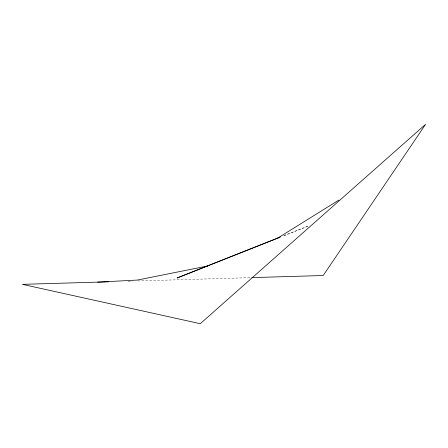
<?xml version="1.0" encoding="UTF-8"?>
<svg xmlns="http://www.w3.org/2000/svg" width="448" height="448" viewBox="0 0 448 448"><rect width="100%" height="100%" fill="white"/><g stroke="black" fill="none" stroke-linecap="round" stroke-linejoin="round"><path stroke-width="0.34" stroke-dasharray="2.24 1.68" d="M284.133 235.631L308.633 225.932L283.657 235.721M128.033 281.243L132.227 281.12M137.822 280.958L251.149 277.631"/><path stroke-width="0.67" d="M279.619 237.418L177.094 277.995L277.894 237.983L338.946 200.038M277.894 237.983L280.459 236.981M207.833 265.95L137.346 280.067L97.602 282.139M108.444 281.82L22.4 284.346L200.256 323.708L425.6 124.292L323.204 275.514L251.849 277.609"/></g></svg>
